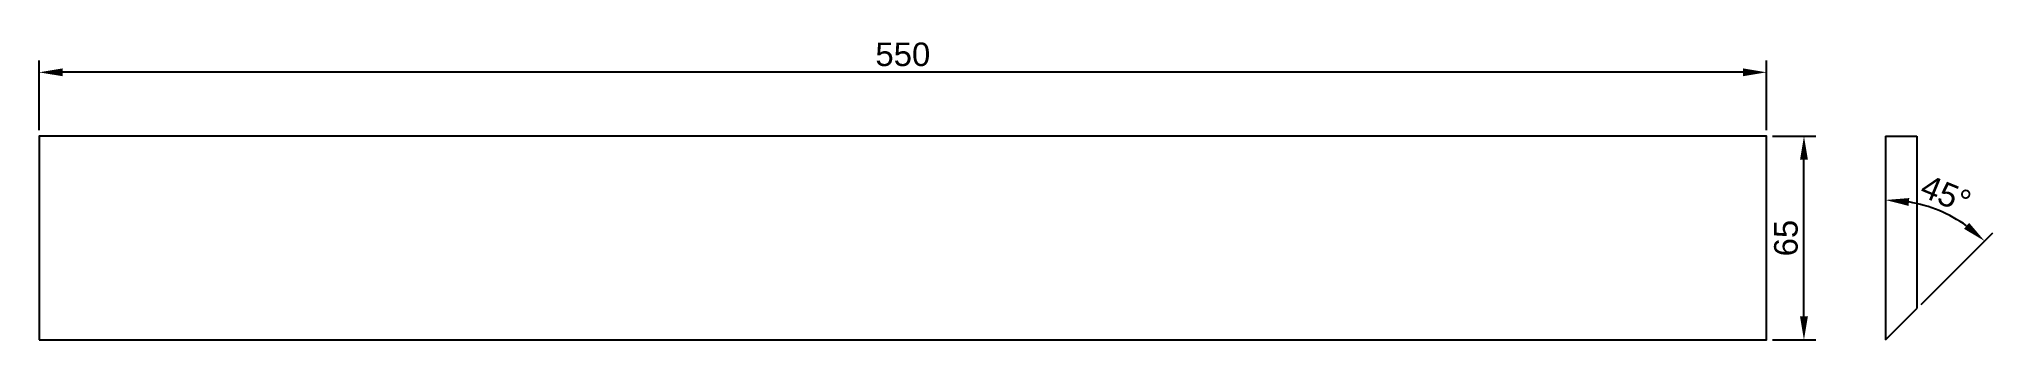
# Model space of a CAD drawing. Header units: millimetres. Extents: x 0 to 622, y 0 to 96.
import ezdxf

# ---------------------------------------------------------------- set-up
doc = ezdxf.new("R2010")
doc.units = ezdxf.units.MM
doc.styles.get("Standard").update_dxf_attribs({"font": 'arial.ttf'})
doc.dimstyles.new('ISO-25', dxfattribs={"dimtxt": 2.5, "dimasz": 2.5, "dimexe": 1.25, "dimexo": 0.625, "dimtad": 1, "dimtxsty": 'Standard', "dimcen": 2.5, "dimadec": 0, "dimazin": 0, "dimtfac": 1, "dimtmove": 0, "dimatfit": 3, "dimfxl": 1, "dimarcsym": 0})

# ---------------------------------------------------------------- blocks, each defined once
blk = doc.blocks.new('*D2')
at = {"color": 0, "lineweight": -2, "transparency": 16777216}
for p, q in [((0, 66.88), (0, 89.11)), ((550, 66.88), (550, 89.11)), ((542.5, 85.36), (7.5, 85.36))]:
    blk.add_line(p, q, dxfattribs=at)
at = {"color": 0, "transparency": 16777216}
for points in [[(7.5, 86.61), (7.5, 84.11), (0, 85.36)], [(542.5, 86.61), (542.5, 84.11), (550, 85.36)]]:
    blk.add_solid(points, dxfattribs=at)
at = {"layer": 'Defpoints', "color": 0, "transparency": 16777216}
for p in [(0, 85.36), (0, 65), (550, 65)]:
    blk.add_point(p, dxfattribs=at)
at = {"color": 0, "transparency": 16777216, "insert": (275, 91.06), "char_height": 7.5, "attachment_point": 5}
blk.add_mtext('550', dxfattribs=at)
blk = doc.blocks.new('*D3')
at = {"color": 0, "lineweight": -2, "transparency": 16777216}
for p, q in [((551.88, 65), (565.66, 65)), ((561.91, 7.5), (561.91, 57.5)), ((551.88, 0), (565.66, 0))]:
    blk.add_line(p, q, dxfattribs=at)
at = {"color": 0, "transparency": 16777216}
for points in [[(560.66, 57.5), (563.16, 57.5), (561.91, 65)], [(560.66, 7.5), (563.16, 7.5), (561.91, 0)]]:
    blk.add_solid(points, dxfattribs=at)
at = {"layer": 'Defpoints', "color": 0, "transparency": 16777216}
for p in [(550, 65), (561.91, 65), (550, 0)]:
    blk.add_point(p, dxfattribs=at)
at = {"color": 0, "transparency": 16777216, "insert": (556.2, 32.5), "char_height": 7.5, "attachment_point": 5, "rotation": 90}
blk.add_mtext('65', dxfattribs=at)
blk = doc.blocks.new('*D4')
at = {"color": 0, "lineweight": -2, "transparency": 16777216}
blk.add_line((599.18, 11.33), (622.07, 34.22), dxfattribs=at)
blk.add_arc((587.85, 0), 44.64, 54.63672, 80.36328, dxfattribs=at)
at = {"color": 0, "transparency": 16777216}
for points in [[(595.22, 42.77), (595.43, 45.26), (587.85, 44.64)], [(614.49, 37.36), (612.88, 35.45), (619.42, 31.57)]]:
    blk.add_solid(points, dxfattribs=at)
at = {"layer": 'Defpoints', "color": 0, "transparency": 16777216}
for p in [(587.85, 65), (610.17, 38.66), (597.85, 10), (587.85, 0), (587.85, 0)]:
    blk.add_point(p, dxfattribs=at)
at = {"color": 0, "transparency": 16777216, "insert": (607.11, 46.5), "char_height": 7.5, "attachment_point": 5, "rotation": 337.5}
blk.add_mtext('45°', dxfattribs=at)

msp = doc.modelspace()

# ---------------------------------------------------------------- linework, layer by layer
for p, q in [((587.85, 65), (587.85, 0)), ((587.85, 65), (597.85, 65)), ((597.85, 65), (597.85, 10)), ((587.85, 0), (597.85, 10))]:
    msp.add_line(p, q)
msp.add_lwpolyline([(0, 0), (550, 0), (550, 65), (0, 65)], close=True)

# ---------------------------------------------------------------- dimensions: what is measured, and where the dimension line sits
dim = msp.add_linear_dim(base=(0, 85.357), p1=(550, 65), p2=(0, 65), dimstyle='ISO-25', override={"dimscale": 3})
dim.commit()
dim.dimension.update_dxf_attribs({"geometry": '*D2', "text_midpoint": (275, 91.061)})
dim = msp.add_linear_dim(base=(561.909, 65), p1=(550, 0), p2=(550, 65), angle=90, dimstyle='ISO-25', override={"dimscale": 3})
dim.commit()
dim.dimension.update_dxf_attribs({"geometry": '*D3', "text_midpoint": (556.204, 32.5)})
dim = msp.add_angular_dim_2l(base=(610.172, 38.663), line1=((587.85, 65), (587.85, 0)), line2=((587.85, 0), (597.85, 10)), dimstyle='ISO-25', override={"dimscale": 3})
dim.commit()
dim.dimension.update_dxf_attribs({"geometry": '*D4', "text_midpoint": (607.112, 46.502)})

doc.saveas('drawing.dxf')
